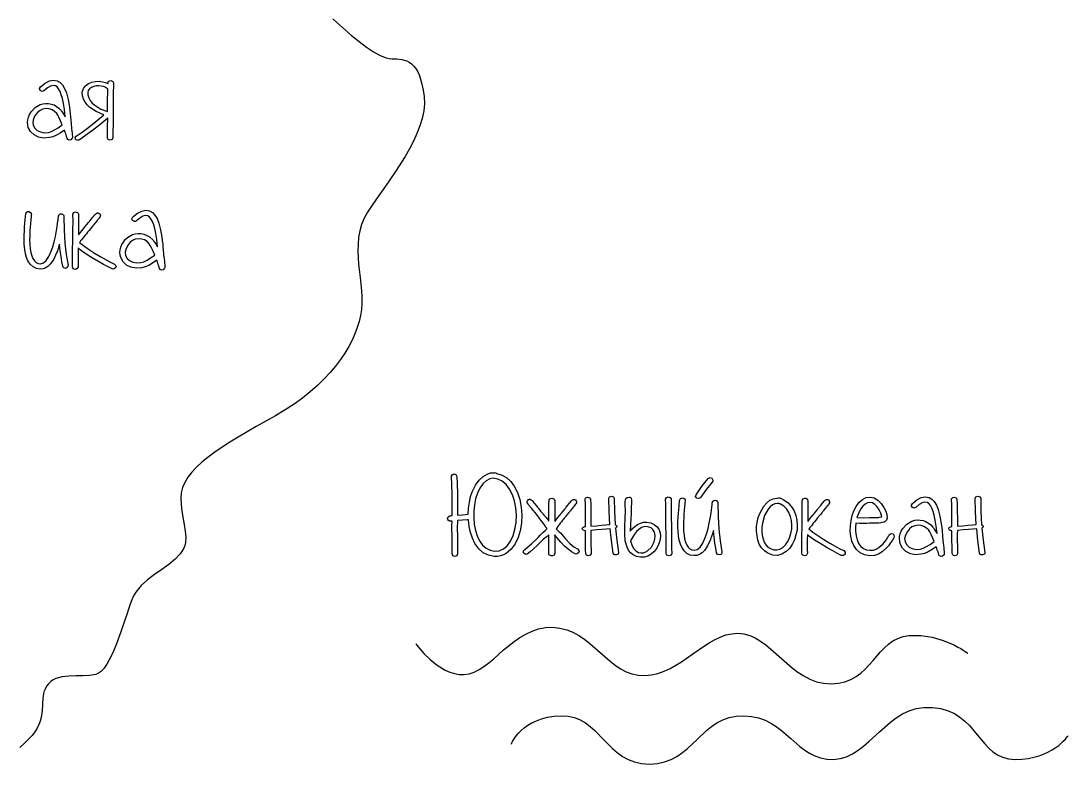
# Model space of a CAD drawing. Header units: millimetres. Extents: x 299 to 601, y 84 to 516.
# Drawn here: x 401.52 to 440.33, y 362.78 to 390.32 of the extents above; entities that cross this region are included whole.
import ezdxf

# ---------------------------------------------------------------- set-up
doc = ezdxf.new("R2010")
doc.units = ezdxf.units.MM
doc.layers.get('0').update_dxf_attribs({"linetype": 'CONTINUOUS', "true_color": 0xffffff})

msp = doc.modelspace()

# ---------------------------------------------------------------- linework, layer by layer
at = {"linetype": 'CONTINUOUS', "true_color": 0xffffff}
for points in [[(413.077, 390.397), (413.21, 390.282), (413.77, 389.787), (414.05, 389.56), (414.322, 389.352), (414.582, 389.177), (414.83, 389.04), (415.057, 388.952), (415.162, 388.93), (415.26, 388.922), (415.45, 388.92), (415.64, 388.897), (415.82, 388.842), (415.907, 388.797), (415.99, 388.737), (416.067, 388.662), (416.142, 388.57), (416.212, 388.455), (416.275, 388.32), (416.332, 388.16), (416.382, 387.975), (416.425, 387.76), (416.46, 387.517), (416.47, 387.255), (416.447, 386.985), (416.39, 386.71), (416.307, 386.43), (416.197, 386.147), (416.067, 385.862), (415.92, 385.58), (415.755, 385.295), (415.402, 384.737), (415.032, 384.2), (414.677, 383.695), (414.512, 383.457), (414.362, 383.23), (414.237, 383.005), (414.142, 382.775), (414.075, 382.537), (414.032, 382.297), (414.012, 382.052), (414.007, 381.805), (414.035, 381.307), (414.09, 380.81), (414.137, 380.32), (414.152, 380.082), (414.155, 379.85), (414.14, 379.622), (414.107, 379.402), (414.055, 379.182), (413.985, 378.957), (413.897, 378.727), (413.792, 378.492), (413.667, 378.255), (413.525, 378.012), (413.36, 377.772), (413.177, 377.53), (412.975, 377.287), (412.75, 377.047), (412.505, 376.81), (412.237, 376.575), (411.95, 376.345), (411.64, 376.12), (411.305, 375.902), (410.95, 375.69), (410.235, 375.285), (409.897, 375.09), (409.572, 374.897), (409.265, 374.707), (408.972, 374.52), (408.702, 374.335), (408.455, 374.15), (408.227, 373.965), (408.027, 373.78), (407.852, 373.592), (407.707, 373.405), (407.592, 373.215), (407.51, 373.022), (407.46, 372.825), (407.445, 372.625), (407.452, 372.43), (407.467, 372.25), (407.512, 371.93), (407.562, 371.652), (407.607, 371.41), (407.627, 371.19), (407.615, 370.985), (407.59, 370.882), (407.55, 370.782), (407.495, 370.68), (407.422, 370.572), (407.232, 370.367), (407, 370.177), (406.74, 369.992), (406.472, 369.807), (406.21, 369.61), (405.97, 369.392), (405.77, 369.15), (405.69, 369.012), (405.625, 368.867), (405.567, 368.705), (405.505, 368.522), (405.44, 368.325), (405.37, 368.115), (405.222, 367.675), (405.06, 367.232), (404.975, 367.022), (404.885, 366.825), (404.792, 366.642), (404.697, 366.477), (404.6, 366.337), (404.497, 366.225), (404.395, 366.145), (404.287, 366.1), (404.057, 366.065), (403.807, 366.052), (403.55, 366.047), (403.29, 366.037), (403.042, 366.007), (402.815, 365.945), (402.715, 365.897), (402.62, 365.835), (402.537, 365.757), (402.467, 365.662), (402.412, 365.557), (402.37, 365.45), (402.327, 365.227), (402.31, 364.995), (402.297, 364.752), (402.262, 364.5), (402.23, 364.372), (402.185, 364.242), (402.12, 364.11), (402.037, 363.975), (401.93, 363.84), (401.797, 363.702), (401.642, 363.557), (401.475, 363.397)], [(402.242, 387.882), (402.412, 388.017), (402.572, 388.097), (402.722, 388.127), (402.862, 388.102), (402.965, 388.042), (403.055, 387.947), (403.135, 387.817), (403.202, 387.655), (403.265, 387.405), (403.315, 387.127), (403.332, 386.992), (403.345, 386.88), (403.355, 386.767), (403.365, 386.637), (403.372, 386.53), (403.377, 386.475), (403.38, 386.457), (403.385, 386.412), (403.395, 386.337), (403.407, 386.237), (403.415, 386.162), (403.42, 386.105), (403.427, 386.045), (403.425, 386.005), (403.417, 385.975), (403.365, 385.92), (403.307, 385.907), (403.252, 385.932), (403.23, 385.967), (403.21, 386.032), (403.207, 386.042), (403.202, 386.062), (403.195, 386.082), (403.192, 386.092), (403.175, 386.135), (403.167, 386.157), (403.152, 386.205), (403.135, 386.25), (403.127, 386.272), (402.972, 386.167), (402.83, 386.085), (402.695, 386.03), (402.572, 385.997), (402.362, 385.98), (402.167, 386.015), (402.002, 386.1), (401.875, 386.222), (401.79, 386.377), (401.762, 386.562), (401.77, 386.66), (401.795, 386.757), (401.835, 386.852), (401.89, 386.947), (402.04, 387.117), (402.227, 387.225), (402.33, 387.255), (402.432, 387.267), (402.537, 387.262), (402.645, 387.242), (402.747, 387.207), (402.84, 387.155), (402.925, 387.087), (403.002, 387.005), (403.022, 386.977), (403.055, 386.927), (403.1, 386.857), (403.157, 386.767), (403.125, 387.037), (403.09, 387.262), (403.052, 387.445), (403.012, 387.585), (402.965, 387.71), (402.912, 387.807), (402.855, 387.875), (402.792, 387.917), (402.707, 387.93), (402.61, 387.905), (402.497, 387.84), (402.37, 387.735), (402.337, 387.715), (402.302, 387.71), (402.232, 387.745), (402.212, 387.777), (402.207, 387.812), (402.242, 387.882), (402.242, 387.882), (402.242, 387.882)], [(404.587, 386.837), (404.3, 386.96), (404.065, 387.117), (403.967, 387.212), (403.892, 387.315), (403.835, 387.427), (403.8, 387.547), (403.79, 387.687), (403.83, 387.812), (403.91, 387.917), (404.022, 387.997), (404.145, 388.047), (404.282, 388.077), (404.422, 388.085), (404.545, 388.067), (404.655, 388.04), (404.742, 388.007), (404.745, 388.007), (404.745, 388.02), (404.745, 388.032), (404.752, 388.062), (404.775, 388.09), (404.852, 388.11), (404.925, 388.08), (404.947, 388.025), (404.945, 387.955), (404.942, 387.855), (404.94, 387.727), (404.937, 387.57), (404.937, 387.385), (404.935, 387.167), (404.935, 386.922), (404.935, 386.647), (404.935, 386.59), (404.932, 386.515), (404.93, 386.422), (404.927, 386.312), (404.925, 386.207), (404.925, 386.117), (404.925, 386.042), (404.927, 385.985), (404.9, 385.927), (404.827, 385.897), (404.752, 385.922), (404.725, 385.98), (404.722, 386.12), (404.725, 386.315), (404.727, 386.422), (404.73, 386.515), (404.732, 386.59), (404.732, 386.647), (404.732, 386.66), (404.732, 386.685), (404.732, 386.707), (404.732, 386.72), (404.437, 386.475), (404.165, 386.26), (403.915, 386.075), (403.687, 385.92), (403.645, 385.902), (403.6, 385.905), (403.562, 385.92), (403.537, 385.945), (403.525, 386.002), (403.562, 386.052), (403.782, 386.202), (404.027, 386.382), (404.295, 386.595), (404.587, 386.837), (404.587, 386.837), (404.587, 386.837)], [(404.73, 386.97), (404.727, 387.215), (404.73, 387.435), (404.732, 387.63), (404.737, 387.8), (404.73, 387.805), (404.715, 387.815), (404.697, 387.825), (404.69, 387.83), (404.637, 387.865), (404.58, 387.887), (404.492, 387.907), (404.407, 387.917), (404.312, 387.912), (404.215, 387.892), (404.13, 387.857), (404.055, 387.805), (404.007, 387.74), (403.99, 387.665), (403.997, 387.577), (404.032, 387.47), (404.087, 387.37), (404.162, 387.277), (404.257, 387.195), (404.482, 387.057), (404.73, 386.97), (404.73, 386.97), (404.73, 386.97)], [(403.05, 386.467), (402.987, 386.615), (402.935, 386.735), (402.887, 386.825), (402.847, 386.885), (402.765, 386.967), (402.67, 387.027), (402.562, 387.06), (402.445, 387.07), (402.33, 387.052), (402.227, 387.007), (402.137, 386.94), (402.062, 386.845), (401.987, 386.705), (401.957, 386.575), (401.972, 386.455), (402.03, 386.342), (402.12, 386.26), (402.237, 386.205), (402.38, 386.177), (402.54, 386.187), (402.645, 386.22), (402.765, 386.28), (402.9, 386.36), (403.05, 386.467), (403.05, 386.467), (403.05, 386.467)], [(401.902, 383.152), (401.9, 383.125), (401.895, 383.08), (401.882, 382.947), (401.87, 382.797), (401.857, 382.675), (401.85, 382.545), (401.842, 382.367), (401.837, 382.187), (401.845, 382.042), (401.86, 381.88), (401.882, 381.737), (401.915, 381.615), (401.957, 381.512), (402.015, 381.43), (402.082, 381.37), (402.157, 381.332), (402.242, 381.32), (402.352, 381.35), (402.457, 381.44), (402.555, 381.587), (402.642, 381.79), (402.7, 381.95), (402.75, 382.13), (402.795, 382.332), (402.835, 382.555), (402.86, 382.702), (402.887, 382.907), (402.89, 382.927), (402.897, 382.975), (402.902, 383.022), (402.905, 383.042), (402.91, 383.08), (402.91, 383.095), (402.912, 383.105), (402.915, 383.115), (402.917, 383.122), (402.93, 383.14), (402.97, 383.167), (403.015, 383.175), (403.062, 383.162), (403.092, 383.132), (403.11, 383.102), (403.11, 383.087), (403.11, 383.082), (403.11, 383.075), (403.12, 382.572), (403.147, 382.102), (403.195, 381.667), (403.262, 381.265), (403.247, 381.19), (403.185, 381.15), (403.107, 381.165), (403.08, 381.192), (403.067, 381.23), (403.035, 381.395), (403.005, 381.585), (402.975, 381.805), (402.947, 382.052), (402.91, 381.932), (402.88, 381.837), (402.857, 381.767), (402.84, 381.725), (402.732, 381.49), (402.615, 381.315), (402.53, 381.23), (402.437, 381.17), (402.337, 381.132), (402.232, 381.122), (402.092, 381.145), (401.967, 381.205), (401.862, 381.3), (401.777, 381.432), (401.725, 381.552), (401.685, 381.692), (401.657, 381.852), (401.64, 382.035), (401.632, 382.18), (401.635, 382.367), (401.645, 382.552), (401.652, 382.69), (401.662, 382.817), (401.675, 382.97), (401.682, 383.045), (401.687, 383.102), (401.692, 383.145), (401.695, 383.17), (401.732, 383.237), (401.765, 383.257), (401.805, 383.26), (401.875, 383.225), (401.897, 383.19), (401.902, 383.152), (401.902, 383.152), (401.902, 383.152)], [(403.652, 382.392), (403.662, 382.405), (403.685, 382.435), (403.76, 382.527), (403.835, 382.62), (403.857, 382.65), (403.867, 382.662), (403.875, 382.672), (403.895, 382.697), (403.96, 382.772), (404.022, 382.847), (404.042, 382.872), (404.05, 382.882), (404.057, 382.89), (404.075, 382.912), (404.13, 382.982), (404.182, 383.05), (404.2, 383.072), (404.207, 383.08), (404.252, 383.135), (404.277, 383.162), (404.342, 383.207), (404.382, 383.205), (404.42, 383.185), (404.45, 383.155), (404.462, 383.12), (404.457, 383.08), (404.437, 383.045), (404.415, 383.017), (404.367, 382.96), (404.36, 382.952), (404.342, 382.93), (404.287, 382.862), (404.232, 382.792), (404.215, 382.77), (404.207, 382.762), (404.2, 382.752), (404.177, 382.727), (404.115, 382.65), (404.052, 382.572), (404.03, 382.547), (404.022, 382.537), (404.012, 382.522), (403.982, 382.487), (403.942, 382.435), (403.897, 382.377), (403.852, 382.317), (403.812, 382.265), (403.782, 382.23), (403.772, 382.215), (403.76, 382.2), (403.73, 382.165), (403.7, 382.127), (403.687, 382.112), (403.837, 381.992), (404.02, 381.865), (404.247, 381.715), (404.472, 381.58), (404.672, 381.467), (404.84, 381.377), (404.982, 381.312), (405.032, 381.255), (405.04, 381.217), (405.03, 381.18), (404.972, 381.127), (404.932, 381.122), (404.892, 381.13), (404.747, 381.202), (404.575, 381.297), (404.37, 381.412), (404.135, 381.552), (403.9, 381.702), (403.717, 381.832), (403.705, 381.845), (403.677, 381.872), (403.647, 381.897), (403.635, 381.91), (403.632, 381.702), (403.632, 381.517), (403.632, 381.352), (403.635, 381.207), (403.605, 381.14), (403.535, 381.11), (403.495, 381.117), (403.462, 381.137), (403.437, 381.17), (403.43, 381.207), (403.43, 381.315), (403.43, 381.437), (403.43, 381.58), (403.43, 381.737), (403.432, 381.915), (403.435, 382.11), (403.437, 382.32), (403.442, 382.55), (403.447, 382.92), (403.442, 383.15), (403.47, 383.222), (403.542, 383.252), (403.617, 383.225), (403.642, 383.192), (403.65, 383.157), (403.652, 382.917), (403.652, 382.895), (403.652, 382.835), (403.652, 382.752), (403.652, 382.655), (403.652, 382.557), (403.652, 382.475), (403.652, 382.415), (403.652, 382.392), (403.652, 382.392), (403.652, 382.392)], [(405.667, 383.057), (405.837, 383.192), (405.997, 383.275), (406.147, 383.302), (406.287, 383.277), (406.39, 383.217), (406.48, 383.122), (406.56, 382.995), (406.627, 382.83), (406.69, 382.58), (406.74, 382.302), (406.757, 382.17), (406.77, 382.055), (406.78, 381.945), (406.79, 381.815), (406.797, 381.705), (406.802, 381.652), (406.805, 381.632), (406.81, 381.587), (406.82, 381.515), (406.832, 381.415), (406.84, 381.337), (406.845, 381.282), (406.852, 381.22), (406.85, 381.182), (406.842, 381.152), (406.79, 381.097), (406.732, 381.085), (406.677, 381.11), (406.655, 381.142), (406.635, 381.207), (406.632, 381.217), (406.627, 381.237), (406.62, 381.257), (406.617, 381.267), (406.607, 381.297), (406.6, 381.312), (406.592, 381.335), (406.577, 381.382), (406.56, 381.427), (406.552, 381.45), (406.397, 381.345), (406.255, 381.262), (406.12, 381.207), (405.997, 381.175), (405.787, 381.157), (405.595, 381.19), (405.427, 381.275), (405.302, 381.397), (405.215, 381.552), (405.192, 381.642), (405.187, 381.737), (405.195, 381.835), (405.22, 381.932), (405.26, 382.03), (405.315, 382.125), (405.385, 382.217), (405.465, 382.292), (405.652, 382.4), (405.755, 382.43), (405.857, 382.445), (405.962, 382.44), (406.07, 382.42), (406.267, 382.33), (406.427, 382.18), (406.447, 382.152), (406.48, 382.105), (406.525, 382.035), (406.582, 381.945), (406.55, 382.215), (406.515, 382.44), (406.477, 382.622), (406.437, 382.762), (406.39, 382.885), (406.337, 382.982), (406.28, 383.05), (406.217, 383.092), (406.132, 383.105), (406.035, 383.08), (405.922, 383.015), (405.795, 382.912), (405.762, 382.89), (405.727, 382.887), (405.657, 382.92), (405.637, 382.952), (405.632, 382.99), (405.667, 383.057), (405.667, 383.057), (405.667, 383.057)], [(406.475, 381.642), (406.412, 381.79), (406.36, 381.91), (406.312, 382), (406.272, 382.06), (406.19, 382.145), (406.095, 382.202), (405.99, 382.237), (405.872, 382.245), (405.755, 382.227), (405.652, 382.185), (405.562, 382.117), (405.487, 382.022), (405.412, 381.882), (405.382, 381.752), (405.397, 381.63), (405.455, 381.517), (405.545, 381.437), (405.662, 381.38), (405.805, 381.355), (405.965, 381.362), (406.07, 381.397), (406.19, 381.455), (406.325, 381.537), (406.475, 381.642), (406.475, 381.642), (406.475, 381.642)], [(418.105, 371.832), (418.085, 371.832), (418.065, 371.83), (417.89, 371.817), (417.697, 371.802), (417.695, 371.695), (417.692, 371.607), (417.692, 371.542), (417.692, 371.497), (417.692, 371.417), (417.695, 371.315), (417.697, 371.187), (417.7, 371.037), (417.702, 370.89), (417.705, 370.762), (417.705, 370.652), (417.705, 370.565), (417.675, 370.495), (417.602, 370.47), (417.532, 370.5), (417.507, 370.572), (417.507, 370.655), (417.507, 370.76), (417.505, 370.882), (417.502, 371.027), (417.5, 371.182), (417.497, 371.312), (417.495, 371.417), (417.495, 371.497), (417.495, 371.61), (417.497, 371.782), (417.487, 371.782), (417.467, 371.782), (417.447, 371.782), (417.437, 371.782), (417.397, 371.785), (417.362, 371.805), (417.337, 371.837), (417.327, 371.875), (417.335, 371.912), (417.355, 371.945), (417.42, 371.98), (417.432, 371.98), (417.46, 371.985), (417.485, 371.987), (417.497, 371.987), (417.5, 372.415), (417.497, 372.797), (417.49, 373.135), (417.477, 373.43), (417.48, 373.465), (417.497, 373.497), (417.567, 373.532), (417.64, 373.51), (417.675, 373.437), (417.687, 373.147), (417.695, 372.812), (417.7, 372.43), (417.697, 372), (417.885, 372.017), (418.097, 372.035), (418.11, 372.262), (418.14, 372.48), (418.187, 372.69), (418.255, 372.887), (418.367, 373.115), (418.5, 373.297), (418.652, 373.437), (418.827, 373.532), (418.87, 373.55), (418.927, 373.567), (418.937, 373.567), (418.96, 373.567), (418.982, 373.567), (418.992, 373.567), (419.025, 373.57), (419.062, 373.572), (419.09, 373.58), (419.122, 373.575), (419.162, 373.55), (419.352, 373.487), (419.522, 373.385), (419.672, 373.247), (419.8, 373.072), (419.922, 372.842), (420.007, 372.587), (420.06, 372.305), (420.08, 372), (420.067, 371.702), (420.022, 371.427), (419.945, 371.172), (419.835, 370.942), (419.685, 370.737), (419.502, 370.582), (419.402, 370.527), (419.295, 370.492), (419.18, 370.472), (419.06, 370.472), (418.847, 370.517), (418.655, 370.612), (418.487, 370.757), (418.345, 370.955), (418.252, 371.147), (418.18, 371.357), (418.132, 371.585), (418.105, 371.832), (418.105, 371.832), (418.105, 371.832)], [(419.005, 373.37), (418.9, 373.347), (418.762, 373.272), (418.64, 373.16), (418.532, 373.007), (418.44, 372.817), (418.372, 372.61), (418.325, 372.39), (418.302, 372.157), (418.3, 371.91), (418.32, 371.66), (418.362, 371.435), (418.427, 371.232), (418.515, 371.055), (418.627, 370.895), (418.76, 370.777), (418.905, 370.702), (419.07, 370.672), (419.245, 370.685), (419.402, 370.752), (419.542, 370.87), (419.667, 371.042), (419.762, 371.247), (419.83, 371.475), (419.87, 371.727), (419.882, 372), (419.865, 372.277), (419.817, 372.53), (419.74, 372.76), (419.632, 372.965), (419.505, 373.135), (419.357, 373.257), (419.19, 373.337), (419.005, 373.37), (419.005, 373.37), (419.005, 373.37)], [(426.542, 372.762), (426.77, 373.087), (426.99, 373.36), (427.062, 373.395), (427.132, 373.372), (427.167, 373.302), (427.162, 373.262), (427.142, 373.227), (426.927, 372.965), (426.707, 372.655), (426.68, 372.627), (426.645, 372.615), (426.57, 372.63), (426.542, 372.655), (426.527, 372.692), (426.542, 372.762), (426.542, 372.762), (426.542, 372.762)], [(421.277, 372.6), (421.302, 372.54), (421.307, 372.297), (421.307, 372.275), (421.307, 372.215), (421.307, 372.132), (421.307, 372.035), (421.307, 371.937), (421.307, 371.855), (421.307, 371.795), (421.307, 371.772), (421.317, 371.785), (421.34, 371.815), (421.415, 371.91), (421.49, 372.002), (421.512, 372.032), (421.522, 372.045), (421.53, 372.055), (421.55, 372.08), (421.612, 372.155), (421.675, 372.227), (421.695, 372.252), (421.702, 372.262), (421.71, 372.27), (421.727, 372.295), (421.782, 372.362), (421.837, 372.432), (421.855, 372.455), (421.862, 372.462), (421.907, 372.517), (421.93, 372.542), (421.96, 372.575), (421.997, 372.587), (422.037, 372.585), (422.075, 372.567), (422.102, 372.535), (422.115, 372.5), (422.11, 372.462), (422.09, 372.427), (422.067, 372.4), (422.02, 372.34), (422.012, 372.332), (421.995, 372.31), (421.942, 372.242), (421.887, 372.172), (421.87, 372.15), (421.862, 372.142), (421.855, 372.132), (421.832, 372.107), (421.77, 372.032), (421.707, 371.955), (421.685, 371.93), (421.677, 371.92), (421.667, 371.905), (421.637, 371.87), (421.597, 371.817), (421.552, 371.76), (421.507, 371.7), (421.467, 371.647), (421.437, 371.612), (421.427, 371.597), (421.417, 371.58), (421.392, 371.545), (421.367, 371.51), (421.357, 371.492), (421.417, 371.437), (421.455, 371.397), (421.517, 371.342), (421.7, 371.125), (421.865, 370.952), (422.015, 370.827), (422.15, 370.75), (422.2, 370.692), (422.207, 370.655), (422.197, 370.617), (422.14, 370.565), (422.1, 370.56), (422.06, 370.567), (421.93, 370.64), (421.8, 370.737), (421.667, 370.857), (421.535, 371.002), (421.31, 371.265), (421.307, 371.272), (421.31, 371.065), (421.312, 370.882), (421.312, 370.725), (421.31, 370.595), (421.28, 370.525), (421.22, 370.495), (421.19, 370.49), (421.115, 370.517), (421.09, 370.55), (421.082, 370.59), (421.082, 370.722), (421.082, 370.88), (421.085, 371.065), (421.087, 371.277), (421.077, 371.267), (421.055, 371.247), (421.032, 371.227), (421.022, 371.217), (420.892, 371.112), (420.815, 371.037), (420.657, 370.882), (420.515, 370.75), (420.392, 370.642), (420.287, 370.555), (420.247, 370.545), (420.207, 370.552), (420.15, 370.605), (420.14, 370.642), (420.147, 370.68), (420.197, 370.735), (420.437, 370.94), (420.692, 371.18), (420.765, 371.262), (420.86, 371.36), (420.95, 371.44), (421.017, 371.502), (421.007, 371.515), (420.987, 371.545), (420.967, 371.575), (420.957, 371.587), (420.947, 371.602), (420.92, 371.64), (420.882, 371.692), (420.837, 371.755), (420.792, 371.817), (420.755, 371.87), (420.727, 371.907), (420.717, 371.922), (420.71, 371.932), (420.687, 371.957), (420.625, 372.035), (420.562, 372.112), (420.54, 372.137), (420.532, 372.147), (420.525, 372.155), (420.507, 372.177), (420.452, 372.247), (420.397, 372.315), (420.38, 372.337), (420.372, 372.345), (420.325, 372.402), (420.305, 372.43), (420.282, 372.467), (420.277, 372.505), (420.29, 372.54), (420.32, 372.57), (420.357, 372.59), (420.397, 372.592), (420.462, 372.547), (420.487, 372.522), (420.532, 372.465), (420.54, 372.457), (420.557, 372.435), (420.612, 372.367), (420.667, 372.297), (420.685, 372.275), (420.692, 372.267), (420.7, 372.257), (420.72, 372.232), (420.782, 372.157), (420.845, 372.082), (420.865, 372.057), (420.872, 372.047), (420.882, 372.035), (420.905, 372.005), (420.98, 371.912), (421.055, 371.82), (421.077, 371.79), (421.087, 371.777), (421.087, 371.8), (421.087, 371.86), (421.087, 371.942), (421.087, 372.04), (421.087, 372.137), (421.087, 372.22), (421.087, 372.28), (421.087, 372.302), (421.087, 372.43), (421.092, 372.542), (421.1, 372.58), (421.125, 372.61), (421.2, 372.637), (421.272, 372.607), (421.277, 372.6), (421.277, 372.6), (421.277, 372.6)], [(422.627, 372.595), (422.637, 372.392), (422.642, 372.157), (422.645, 371.892), (422.645, 371.597), (422.852, 371.612), (423.037, 371.627), (423.202, 371.64), (423.345, 371.652), (423.317, 372.135), (423.307, 372.63), (423.332, 372.682), (423.407, 372.707), (423.485, 372.682), (423.51, 372.63), (423.52, 372.137), (423.545, 371.652), (423.587, 371.622), (423.6, 371.582), (423.59, 371.55), (423.557, 371.515), (423.605, 371.082), (423.67, 370.615), (423.652, 370.562), (423.582, 370.527), (423.54, 370.527), (423.505, 370.545), (423.47, 370.597), (423.407, 371.06), (423.36, 371.492), (423.217, 371.482), (423.052, 371.47), (422.86, 371.455), (422.645, 371.437), (422.642, 371.305), (422.64, 371.23), (422.64, 371.175), (422.642, 371.102), (422.642, 371.012), (422.645, 370.907), (422.65, 370.712), (422.65, 370.572), (422.622, 370.522), (422.545, 370.5), (422.502, 370.507), (422.472, 370.527), (422.452, 370.58), (422.45, 370.712), (422.447, 370.9), (422.445, 371.007), (422.445, 371.1), (422.442, 371.172), (422.442, 371.23), (422.442, 371.305), (422.442, 371.42), (422.435, 371.42), (422.357, 371.442), (422.335, 371.467), (422.325, 371.492), (422.345, 371.545), (422.417, 371.58), (422.43, 371.58), (422.442, 371.58), (422.445, 371.877), (422.445, 372.145), (422.44, 372.382), (422.43, 372.59), (422.447, 372.637), (422.475, 372.657), (422.517, 372.667), (422.595, 372.647), (422.627, 372.595), (422.627, 372.595), (422.627, 372.595)], [(424.155, 372.5), (424.155, 372.492), (424.152, 372.472), (424.15, 372.452), (424.15, 372.445), (424.142, 372.302), (424.142, 372.227), (424.14, 372.135), (424.135, 372.025), (424.127, 371.9), (424.11, 371.642), (424.1, 371.407), (424.175, 371.497), (424.267, 371.58), (424.377, 371.657), (424.487, 371.71), (424.595, 371.74), (424.702, 371.742), (424.862, 371.715), (424.995, 371.657), (425.1, 371.572), (425.175, 371.46), (425.212, 371.35), (425.225, 371.232), (425.215, 371.105), (425.18, 370.972), (425.13, 370.855), (425.062, 370.745), (424.977, 370.642), (424.875, 370.552), (424.757, 370.485), (424.627, 370.445), (424.485, 370.44), (424.332, 370.472), (424.215, 370.53), (424.117, 370.61), (424.04, 370.705), (423.985, 370.812), (423.917, 371.052), (423.897, 371.312), (423.902, 371.58), (423.912, 371.877), (423.922, 372.16), (423.917, 372.387), (423.912, 372.522), (423.937, 372.615), (423.99, 372.662), (424.072, 372.667), (424.117, 372.665), (424.142, 372.625), (424.15, 372.572), (424.155, 372.5), (424.155, 372.5), (424.155, 372.5)], [(425.615, 372.607), (425.617, 372.425), (425.622, 372.2), (425.625, 371.927), (425.627, 371.61), (425.63, 371.29), (425.632, 371.012), (425.637, 370.775), (425.64, 370.577), (425.615, 370.517), (425.54, 370.49), (425.465, 370.517), (425.437, 370.567), (425.435, 370.767), (425.432, 371.007), (425.43, 371.287), (425.427, 371.607), (425.425, 371.925), (425.422, 372.197), (425.417, 372.422), (425.415, 372.6), (425.442, 372.657), (425.512, 372.685), (425.585, 372.66), (425.615, 372.607), (425.615, 372.607), (425.615, 372.607)], [(426.137, 372.535), (426.132, 372.462), (426.127, 372.402), (426.12, 372.327), (426.107, 372.177), (426.095, 372.057), (426.087, 371.927), (426.077, 371.75), (426.075, 371.567), (426.082, 371.425), (426.097, 371.262), (426.12, 371.12), (426.152, 370.997), (426.195, 370.895), (426.25, 370.812), (426.317, 370.752), (426.392, 370.715), (426.477, 370.702), (426.587, 370.732), (426.695, 370.822), (426.792, 370.97), (426.88, 371.17), (426.937, 371.33), (426.987, 371.51), (427.032, 371.712), (427.072, 371.937), (427.097, 372.085), (427.125, 372.29), (427.127, 372.31), (427.135, 372.357), (427.14, 372.402), (427.142, 372.422), (427.145, 372.462), (427.147, 372.477), (427.15, 372.487), (427.152, 372.497), (427.155, 372.505), (427.167, 372.522), (427.207, 372.55), (427.252, 372.555), (427.297, 372.542), (427.33, 372.512), (427.347, 372.482), (427.347, 372.47), (427.347, 372.465), (427.347, 372.457), (427.357, 371.952), (427.385, 371.485), (427.432, 371.047), (427.497, 370.645), (427.5, 370.607), (427.485, 370.572), (427.46, 370.545), (427.42, 370.532), (427.342, 370.547), (427.305, 370.61), (427.272, 370.775), (427.242, 370.967), (427.212, 371.185), (427.185, 371.432), (427.147, 371.312), (427.117, 371.217), (427.095, 371.147), (427.077, 371.105), (426.97, 370.872), (426.852, 370.697), (426.765, 370.61), (426.672, 370.55), (426.575, 370.512), (426.47, 370.502), (426.33, 370.525), (426.205, 370.585), (426.1, 370.68), (426.015, 370.812), (425.962, 370.932), (425.922, 371.072), (425.892, 371.235), (425.877, 371.415), (425.867, 371.562), (425.872, 371.75), (425.88, 371.935), (425.89, 372.072), (425.9, 372.2), (425.912, 372.352), (425.92, 372.427), (425.925, 372.485), (425.93, 372.527), (425.932, 372.552), (425.97, 372.617), (426.002, 372.637), (426.042, 372.642), (426.112, 372.605), (426.135, 372.572), (426.137, 372.535), (426.137, 372.535), (426.137, 372.535)], [(429.75, 372.6), (429.792, 372.572), (429.952, 372.457), (430.082, 372.317), (430.18, 372.16), (430.242, 371.992), (430.277, 371.815), (430.292, 371.63), (430.285, 371.447), (430.247, 371.277), (430.187, 371.085), (430.107, 370.915), (430.005, 370.772), (429.882, 370.655), (429.722, 370.557), (429.557, 370.512), (429.385, 370.525), (429.207, 370.59), (429.075, 370.675), (428.965, 370.79), (428.882, 370.927), (428.83, 371.075), (428.782, 371.407), (428.785, 371.577), (428.81, 371.737), (428.847, 371.91), (428.902, 372.067), (429.052, 372.34), (429.162, 372.465), (429.28, 372.555), (429.407, 372.612), (429.542, 372.637), (429.55, 372.637), (429.555, 372.637), (429.602, 372.65), (429.65, 372.642), (429.75, 372.6), (429.75, 372.6), (429.75, 372.6)], [(432.467, 371.7), (432.465, 371.682), (432.462, 371.645), (432.457, 371.605), (432.455, 371.587), (432.452, 371.405), (432.472, 371.24), (432.51, 371.09), (432.57, 370.957), (432.647, 370.847), (432.745, 370.767), (432.857, 370.72), (432.99, 370.702), (433.12, 370.71), (433.225, 370.745), (433.332, 370.812), (433.462, 370.925), (433.53, 371), (433.592, 371.08), (433.602, 371.097), (433.622, 371.135), (433.642, 371.17), (433.652, 371.187), (433.66, 371.202), (433.68, 371.232), (433.7, 371.262), (433.707, 371.277), (433.775, 371.32), (433.85, 371.305), (433.89, 371.24), (433.88, 371.167), (433.862, 371.142), (433.825, 371.085), (433.812, 371.067), (433.787, 371.03), (433.762, 370.99), (433.75, 370.972), (433.68, 370.87), (433.592, 370.78), (433.44, 370.647), (433.302, 370.56), (433.157, 370.512), (432.98, 370.5), (432.785, 370.527), (432.62, 370.607), (432.487, 370.725), (432.39, 370.875), (432.32, 371.045), (432.277, 371.225), (432.257, 371.41), (432.262, 371.605), (432.287, 371.805), (432.33, 371.992), (432.392, 372.165), (432.472, 372.325), (432.587, 372.48), (432.715, 372.587), (432.852, 372.652), (433.002, 372.672), (433.147, 372.645), (433.282, 372.56), (433.4, 372.437), (433.502, 372.292), (433.572, 372.152), (433.612, 372.022), (433.625, 371.892), (433.605, 371.822), (433.557, 371.767), (433.512, 371.745), (433.45, 371.73), (433.392, 371.722), (433.317, 371.712), (433.167, 371.705), (432.972, 371.7), (432.87, 371.697), (432.75, 371.697), (432.617, 371.697), (432.467, 371.7), (432.467, 371.7), (432.467, 371.7)], [(434.56, 372.44), (434.73, 372.575), (434.89, 372.655), (435.04, 372.685), (435.18, 372.66), (435.282, 372.6), (435.375, 372.505), (435.452, 372.375), (435.52, 372.212), (435.585, 371.962), (435.632, 371.685), (435.652, 371.55), (435.662, 371.437), (435.682, 371.197), (435.69, 371.087), (435.695, 371.032), (435.697, 371.015), (435.702, 370.97), (435.712, 370.895), (435.725, 370.795), (435.732, 370.72), (435.74, 370.662), (435.745, 370.602), (435.742, 370.565), (435.735, 370.532), (435.682, 370.477), (435.625, 370.465), (435.57, 370.49), (435.547, 370.525), (435.527, 370.59), (435.525, 370.6), (435.52, 370.62), (435.512, 370.64), (435.51, 370.65), (435.492, 370.692), (435.485, 370.715), (435.47, 370.762), (435.455, 370.807), (435.447, 370.83), (435.292, 370.725), (435.15, 370.642), (435.015, 370.587), (434.89, 370.555), (434.68, 370.537), (434.487, 370.572), (434.32, 370.657), (434.195, 370.78), (434.107, 370.935), (434.08, 371.12), (434.09, 371.217), (434.112, 371.315), (434.152, 371.41), (434.207, 371.505), (434.357, 371.675), (434.545, 371.782), (434.647, 371.812), (434.75, 371.825), (434.855, 371.82), (434.962, 371.8), (435.065, 371.765), (435.16, 371.712), (435.245, 371.645), (435.322, 371.562), (435.34, 371.535), (435.372, 371.485), (435.417, 371.415), (435.477, 371.325), (435.442, 371.595), (435.407, 371.82), (435.37, 372.002), (435.33, 372.142), (435.282, 372.267), (435.23, 372.365), (435.172, 372.432), (435.11, 372.475), (435.025, 372.487), (434.927, 372.462), (434.815, 372.397), (434.69, 372.292), (434.657, 372.272), (434.62, 372.267), (434.55, 372.302), (434.53, 372.335), (434.525, 372.37), (434.56, 372.44), (434.56, 372.44), (434.56, 372.44)], [(436.212, 372.595), (436.222, 372.392), (436.227, 372.157), (436.23, 371.892), (436.23, 371.597), (436.437, 371.612), (436.622, 371.627), (436.787, 371.64), (436.93, 371.652), (436.902, 372.135), (436.892, 372.63), (436.917, 372.682), (436.992, 372.707), (437.067, 372.682), (437.095, 372.63), (437.102, 372.137), (437.127, 371.652), (437.17, 371.622), (437.185, 371.582), (437.175, 371.55), (437.142, 371.515), (437.19, 371.082), (437.252, 370.615), (437.252, 370.59), (437.235, 370.562), (437.167, 370.527), (437.125, 370.527), (437.09, 370.545), (437.055, 370.597), (436.992, 371.06), (436.945, 371.492), (436.802, 371.482), (436.637, 371.47), (436.445, 371.455), (436.23, 371.437), (436.227, 371.305), (436.225, 371.23), (436.225, 371.175), (436.227, 371.102), (436.227, 371.012), (436.23, 370.907), (436.235, 370.712), (436.232, 370.572), (436.227, 370.547), (436.205, 370.522), (436.127, 370.5), (436.085, 370.507), (436.057, 370.527), (436.035, 370.58), (436.035, 370.712), (436.032, 370.9), (436.03, 371.007), (436.027, 371.1), (436.027, 371.172), (436.027, 371.23), (436.027, 371.305), (436.027, 371.42), (436.017, 371.42), (435.94, 371.442), (435.907, 371.492), (435.93, 371.545), (436.002, 371.58), (436.015, 371.58), (436.027, 371.58), (436.03, 371.877), (436.027, 372.145), (436.022, 372.382), (436.015, 372.59), (436.017, 372.612), (436.032, 372.637), (436.06, 372.657), (436.102, 372.667), (436.18, 372.647), (436.212, 372.595), (436.212, 372.595), (436.212, 372.595)], [(429.68, 372.41), (429.67, 372.412), (429.647, 372.42), (429.622, 372.427), (429.612, 372.43), (429.56, 372.44), (429.467, 372.422), (429.38, 372.38), (429.295, 372.312), (429.215, 372.22), (429.085, 371.987), (429, 371.705), (428.982, 371.55), (428.98, 371.4), (428.995, 371.26), (429.027, 371.125), (429.072, 371.005), (429.132, 370.905), (429.207, 370.822), (429.297, 370.762), (429.42, 370.717), (429.537, 370.712), (429.65, 370.742), (429.757, 370.81), (429.857, 370.905), (429.942, 371.022), (430.01, 371.162), (430.06, 371.325), (430.087, 371.487), (430.095, 371.645), (430.08, 371.802), (430.045, 371.955), (429.987, 372.097), (429.907, 372.22), (429.805, 372.325), (429.68, 372.41), (429.68, 372.41), (429.68, 372.41)], [(430.687, 371.772), (430.697, 371.785), (430.72, 371.815), (430.795, 371.91), (430.87, 372.002), (430.892, 372.032), (430.902, 372.045), (430.91, 372.055), (430.93, 372.08), (430.992, 372.155), (431.055, 372.227), (431.075, 372.252), (431.082, 372.262), (431.09, 372.27), (431.107, 372.295), (431.162, 372.362), (431.217, 372.432), (431.235, 372.455), (431.242, 372.462), (431.287, 372.517), (431.31, 372.542), (431.34, 372.575), (431.377, 372.587), (431.417, 372.585), (431.455, 372.567), (431.482, 372.535), (431.495, 372.5), (431.492, 372.462), (431.47, 372.427), (431.45, 372.4), (431.402, 372.34), (431.395, 372.332), (431.377, 372.31), (431.322, 372.242), (431.267, 372.172), (431.25, 372.15), (431.242, 372.142), (431.235, 372.132), (431.212, 372.107), (431.15, 372.032), (431.087, 371.955), (431.065, 371.93), (431.057, 371.92), (431.047, 371.905), (431.017, 371.87), (430.977, 371.817), (430.932, 371.76), (430.887, 371.7), (430.847, 371.647), (430.817, 371.612), (430.807, 371.597), (430.795, 371.58), (430.765, 371.545), (430.735, 371.51), (430.722, 371.492), (430.872, 371.372), (431.055, 371.245), (431.28, 371.097), (431.507, 370.962), (431.705, 370.85), (431.875, 370.76), (432.017, 370.692), (432.065, 370.637), (432.065, 370.562), (432.005, 370.51), (431.967, 370.502), (431.927, 370.512), (431.782, 370.585), (431.61, 370.677), (431.405, 370.795), (431.17, 370.935), (430.935, 371.082), (430.752, 371.212), (430.74, 371.225), (430.712, 371.252), (430.682, 371.277), (430.67, 371.29), (430.667, 371.082), (430.667, 370.897), (430.667, 370.732), (430.67, 370.59), (430.64, 370.52), (430.57, 370.49), (430.495, 370.517), (430.472, 370.55), (430.462, 370.59), (430.462, 370.695), (430.462, 370.82), (430.462, 370.96), (430.465, 371.12), (430.467, 371.295), (430.47, 371.49), (430.472, 371.702), (430.477, 371.932), (430.48, 372.302), (430.477, 372.53), (430.485, 372.57), (430.505, 372.602), (430.575, 372.632), (430.617, 372.627), (430.65, 372.605), (430.675, 372.575), (430.682, 372.54), (430.687, 372.297), (430.687, 372.275), (430.687, 372.215), (430.687, 372.132), (430.687, 372.035), (430.687, 371.937), (430.687, 371.855), (430.687, 371.795), (430.687, 371.772), (430.687, 371.772), (430.687, 371.772)], [(433.302, 371.922), (433.347, 371.93), (433.427, 371.937), (433.39, 372.077), (433.332, 372.2), (433.255, 372.312), (433.17, 372.4), (433.082, 372.457), (433.002, 372.475), (432.902, 372.46), (432.81, 372.412), (432.722, 372.332), (432.64, 372.22), (432.575, 372.087), (432.507, 371.91), (432.765, 371.907), (432.967, 371.91), (433.162, 371.915), (433.302, 371.922), (433.302, 371.922), (433.302, 371.922)], [(424.117, 371.057), (424.162, 370.897), (424.225, 370.77), (424.31, 370.68), (424.412, 370.625), (424.495, 370.605), (424.577, 370.607), (424.66, 370.632), (424.742, 370.68), (424.887, 370.822), (424.985, 371.015), (425.015, 371.125), (425.025, 371.225), (425.017, 371.315), (424.99, 371.397), (424.942, 371.472), (424.875, 371.527), (424.792, 371.562), (424.69, 371.58), (424.625, 371.575), (424.557, 371.555), (424.485, 371.517), (424.41, 371.462), (424.332, 371.392), (424.262, 371.302), (424.195, 371.197), (424.13, 371.072), (424.125, 371.065), (424.117, 371.057), (424.117, 371.057), (424.117, 371.057)], [(435.37, 371.025), (435.307, 371.172), (435.252, 371.292), (435.205, 371.382), (435.167, 371.442), (435.082, 371.525), (434.99, 371.585), (434.882, 371.617), (434.765, 371.627), (434.647, 371.61), (434.545, 371.567), (434.455, 371.497), (434.38, 371.402), (434.305, 371.262), (434.275, 371.132), (434.29, 371.012), (434.35, 370.9), (434.437, 370.817), (434.555, 370.762), (434.697, 370.735), (434.857, 370.745), (434.962, 370.777), (435.085, 370.837), (435.22, 370.917), (435.37, 371.025), (435.37, 371.025), (435.37, 371.025)], [(416.16, 367.235), (416.17, 367.222), (416.195, 367.185), (416.24, 367.127), (416.3, 367.052), (416.372, 366.962), (416.462, 366.865), (416.68, 366.65), (416.942, 366.437), (417.247, 366.257), (417.415, 366.187), (417.587, 366.135), (417.767, 366.102), (417.952, 366.097), (418.137, 366.125), (418.32, 366.187), (418.5, 366.28), (418.68, 366.395), (418.86, 366.532), (419.04, 366.682), (419.41, 367.005), (419.805, 367.325), (420.015, 367.47), (420.232, 367.597), (420.462, 367.705), (420.705, 367.787), (420.96, 367.835), (421.23, 367.847), (421.497, 367.82), (421.747, 367.755), (421.98, 367.662), (422.2, 367.542), (422.407, 367.402), (422.605, 367.247), (422.985, 366.917), (423.357, 366.59), (423.547, 366.442), (423.745, 366.31), (423.95, 366.2), (424.165, 366.117), (424.395, 366.067), (424.64, 366.055), (424.887, 366.08), (425.127, 366.135), (425.357, 366.215), (425.58, 366.317), (425.795, 366.437), (426.005, 366.57), (426.417, 366.857), (426.82, 367.14), (427.025, 367.272), (427.23, 367.387), (427.437, 367.485), (427.65, 367.562), (427.87, 367.61), (428.095, 367.627), (428.317, 367.607), (428.532, 367.547), (428.737, 367.455), (428.935, 367.335), (429.13, 367.192), (429.32, 367.032), (429.705, 366.687), (430.105, 366.345), (430.315, 366.185), (430.535, 366.042), (430.765, 365.922), (431.01, 365.83), (431.27, 365.77), (431.547, 365.75), (431.817, 365.77), (432.06, 365.822), (432.277, 365.907), (432.472, 366.017), (432.647, 366.147), (432.81, 366.292), (433.105, 366.612), (433.385, 366.935), (433.527, 367.085), (433.68, 367.222), (433.842, 367.342), (434.02, 367.437), (434.215, 367.505), (434.432, 367.54), (434.66, 367.547), (434.877, 367.537), (435.29, 367.475), (435.662, 367.37), (435.985, 367.245), (436.125, 367.18), (436.25, 367.115), (436.357, 367.055), (436.447, 367), (436.52, 366.952), (436.575, 366.917), (436.607, 366.892), (436.617, 366.885)], [(419.7, 363.52), (419.705, 363.532), (419.717, 363.562), (419.742, 363.612), (419.777, 363.677), (419.827, 363.755), (419.89, 363.84), (419.967, 363.932), (420.06, 364.027), (420.172, 364.125), (420.302, 364.217), (420.452, 364.305), (420.622, 364.385), (420.815, 364.455), (421.032, 364.51), (421.272, 364.547), (421.537, 364.567), (421.8, 364.555), (422.037, 364.502), (422.25, 364.42), (422.442, 364.307), (422.622, 364.172), (422.79, 364.02), (423.11, 363.69), (423.44, 363.355), (423.617, 363.202), (423.812, 363.062), (424.022, 362.947), (424.257, 362.855), (424.52, 362.797), (424.815, 362.777), (425.11, 362.797), (425.377, 362.857), (425.617, 362.947), (425.835, 363.062), (426.037, 363.202), (426.225, 363.355), (426.58, 363.69), (426.932, 364.02), (427.12, 364.172), (427.317, 364.307), (427.532, 364.42), (427.765, 364.502), (428.025, 364.555), (428.312, 364.567), (428.6, 364.542), (428.862, 364.485), (429.1, 364.4), (429.317, 364.29), (429.517, 364.165), (429.705, 364.025), (430.055, 363.727), (430.395, 363.432), (430.57, 363.297), (430.752, 363.18), (430.947, 363.08), (431.157, 363.005), (431.385, 362.96), (431.635, 362.95), (431.887, 362.98), (432.122, 363.05), (432.342, 363.155), (432.552, 363.287), (432.752, 363.442), (432.95, 363.612), (433.34, 363.977), (433.745, 364.335), (433.962, 364.495), (434.192, 364.635), (434.437, 364.75), (434.705, 364.832), (434.992, 364.875), (435.307, 364.875), (435.615, 364.832), (435.882, 364.755), (436.12, 364.647), (436.325, 364.517), (436.51, 364.37), (436.675, 364.207), (436.967, 363.862), (437.245, 363.525), (437.39, 363.37), (437.545, 363.232), (437.715, 363.117), (437.905, 363.027), (438.122, 362.97), (438.367, 362.95), (438.62, 362.96), (438.852, 362.987), (439.067, 363.03), (439.265, 363.087), (439.442, 363.152), (439.602, 363.227), (439.747, 363.305), (439.875, 363.387), (439.985, 363.47), (440.08, 363.547), (440.157, 363.622), (440.222, 363.687), (440.27, 363.745), (440.305, 363.787), (440.325, 363.815), (440.332, 363.825)]]:
    msp.add_lwpolyline(points, dxfattribs=at)

doc.saveas('drawing.dxf')
